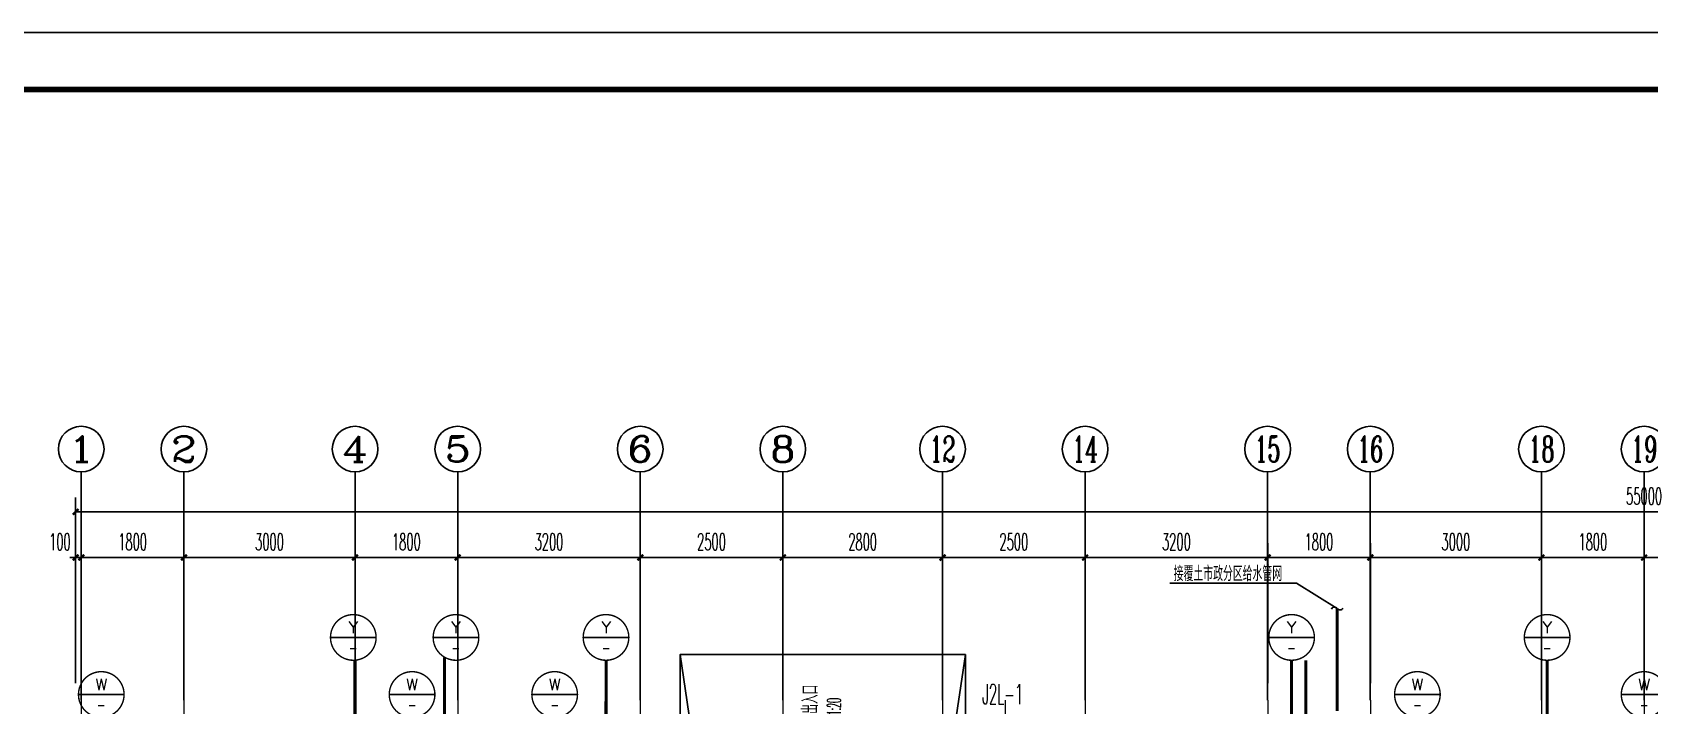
# Model space of a CAD drawing. Extents: x 27938 to 650306, y -92720 to 1524912.
# Drawn here: x 271259 to 299614, y 690062 to 701857 of the extents above; entities that cross this region are included whole.
import ezdxf
from ezdxf.enums import TextEntityAlignment as Align

# ---------------------------------------------------------------- set-up
doc = ezdxf.new("R2010")
doc.units = 0
doc.header["$LTSCALE"] = 1000
doc.header["$MEASUREMENT"] = 0
doc.linetypes.add('DOTE', pattern=[2.42, 2, -0.2, 0.02, -0.2])
for name, color, linetype in [('A-EQPM-MECH', 191, 'Continuous'), ('AXIS', 3, 'Continuous'), ('AXIS_TEXT', 4, 'Continuous'), ('DIM_SYMB', 3, 'Continuous'), ('DIM_给水', 3, 'Continuous'), ('DIM_雨水', 3, 'Continuous'), ('EQUIP_给水', 7, 'Continuous'), ('PIPE-给水', 3, 'J1'), ('PIPE-雨水', 4, 'Y'), ('PUB_TEXT', 4, 'Continuous'), ('TWT_LEAD', 3, 'Continuous'), ('图框', 140, 'Continuous')]:
    doc.layers.add(name, color=color, linetype=linetype)
doc.layers.add('DOTE', color=19, linetype='DOTE', lineweight=9)
doc.layers.add('yichutu', color=7, linetype='Continuous', true_color=0xffffff, plot=False)
doc.styles.add('_TCH_AXIS', font='COMPLEX', dxfattribs={"bigfont": 'GBCBIG'})
doc.styles.add('_TCH_DIM', font='SIMPLEX.shx', dxfattribs={"width": 0.6, "oblique": 10, "bigfont": 'hztxt.shx'})
doc.styles.add('_TCH_DIM_T3', font='SIMPLEX.shx', dxfattribs={"width": 0.494118, "bigfont": 'GBCBIG.shx'})
doc.styles.add('_TWT_CIRCLE', font='COMPLEX', dxfattribs={"width": 1.1, "height": 3.5, "bigfont": 'HZTXT'})
doc.styles.add('_TWT_SERIAL', font='simplex.shx', dxfattribs={"width": 0.6, "oblique": 10, "height": 3, "bigfont": 'aadri.shx'})
doc.styles.add('COMPLEX', font='COMPLEX')
doc.styles.get("Standard").update_dxf_attribs({"font": 'gbenor.shx', "bigfont": 'gbcbig.shx'})
doc.linetypes.add('J1', pattern='A,3,-0.2,["J1",Standard,S=0.25,R=0,X=-0.1,Y=-0.115],-0.35', length=3.55)
doc.linetypes.add('Y', pattern='A,3,-0.2,["Y",Standard,S=0.25,R=0,X=-0.1,Y=-0.115],-0.2', length=3.4)
doc.dimstyles.new('_TCH_ARCH&&100', dxfattribs={"dimtxt": 297.5, "dimasz": 100, "dimexe": 250, "dimexo": 300, "dimgap": 126.25, "dimtad": 1, "dimdec": 0, "dimzin": 0, "dimdsep": 46, "dimtxsty": '_TCH_DIM_T3', "dimblk": 'ARCHTICK', "dimcen": 0.09, "dimclrt": 4, "dimazin": 2, "dimtfac": 1, "dimtdec": 0, "dimtix": 1, "dimtmove": 2, "dimatfit": 3, "dimfxl": 1, "dimtolj": 1, "dimtzin": 0, "dimarcsym": 0})

# ---------------------------------------------------------------- blocks, each defined once
blk = doc.blocks.new('TK')
at = {"layer": '图框'}
blk.add_lwpolyline([(465375, 548714), (549475, 548714), (549475, 489314), (465375, 489314)], close=True, dxfattribs=at)
blk.add_lwpolyline([(465375, 548714), (549475, 548714), (549475, 489314), (465375, 489314)], close=True, dxfattribs=at)
at = {"layer": '图框', "const_width": 100}
blk.add_lwpolyline([(548475, 490314), (548475, 547714), (467875, 547714), (467875, 490314)], close=True, dxfattribs=at)
blk = doc.blocks.new('GDRDADWDAD')
at = {"layer": 'DOTE', "linetype": 'DOTE', "ltscale": 0.3}
for p, q in [((272117, 690157), (272117, 671157)), ((273917, 690157), (273917, 679557)), ((276917, 690157), (276917, 679557)), ((278717, 690157), (278717, 671157)), ((281917, 690157), (281917, 681057)), ((284417, 690157), (284417, 679557)), ((287217, 690157), (287217, 679557)), ((288317, 690157), (288317, 685657)), ((289717, 690157), (289717, 681057)), ((292917, 690157), (292917, 671157)), ((294717, 690157), (294717, 679557)), ((297717, 690157), (297717, 679557)), ((299517, 690157), (299517, 671157))]:
    blk.add_line(p, q, dxfattribs=at)
blk = doc.blocks.new('yct-841-594-84100-59400-100-1000.0')
at = {"layer": 'yichutu', "color": 7, "true_color": 0xffffff}
blk.add_lwpolyline([(0, 0), (0, 59400), (84100, 59400), (84100, 0)], close=True, dxfattribs=at)
blk = doc.blocks.new('_ArchTick')
at = {"color": 0, "linetype": 'ByBlock', "const_width": 0.4}
blk.add_lwpolyline([(-0.5, -0.5), (0.5, 0.5)], dxfattribs=at)
blk = doc.blocks.new('*D1049')
at = {"layer": 'AXIS', "color": 0, "lineweight": -2}
for p, q in [((299517, 690457), (299517, 692907)), ((301317, 690457), (301317, 692907)), ((299517, 692657), (301317, 692657))]:
    blk.add_line(p, q, dxfattribs=at)
at = {"layer": 'Defpoints', "color": 0}
for p in [(301317, 692657), (299517, 690157), (301317, 690157)]:
    blk.add_point(p, dxfattribs=at)
at = {"layer": 'AXIS', "color": 0, "lineweight": -2, "xscale": 100, "yscale": 100, "zscale": 100, "rotation": 180}
blk.add_blockref('_ArchTick', (299517, 692657), dxfattribs=at)
at = {"layer": 'AXIS', "color": 0, "lineweight": -2, "xscale": 100, "yscale": 100, "zscale": 100}
blk.add_blockref('_ArchTick', (301317, 692657), dxfattribs=at)
at = {"layer": 'AXIS', "color": 4, "insert": (300417, 692932), "char_height": 297.5, "attachment_point": 5, "style": '_TCH_DIM_T3'}
blk.add_mtext('\\A1;1800', dxfattribs=at)
blk = doc.blocks.new('*D1090')
at = {"layer": 'AXIS', "color": 0, "lineweight": -2}
for p, q in [((272017, 690457), (272017, 692907)), ((272117, 690457), (272117, 692907)), ((272017, 692657), (271917, 692657)), ((272017, 692657), (272117, 692657)), ((272117, 692657), (272217, 692657))]:
    blk.add_line(p, q, dxfattribs=at)
at = {"layer": 'Defpoints', "color": 0}
for p in [(272117, 692657), (272017, 690157), (272117, 690157)]:
    blk.add_point(p, dxfattribs=at)
at = {"layer": 'AXIS', "color": 0, "lineweight": -2, "xscale": 100, "yscale": 100, "zscale": 100}
blk.add_blockref('_ArchTick', (272017, 692657), dxfattribs=at)
at = {"layer": 'AXIS', "color": 0, "lineweight": -2, "xscale": 100, "yscale": 100, "zscale": 100, "rotation": 180}
blk.add_blockref('_ArchTick', (272117, 692657), dxfattribs=at)
at = {"layer": 'AXIS', "color": 4, "insert": (271742, 692932), "char_height": 297.5, "attachment_point": 5, "style": '_TCH_DIM_T3'}
blk.add_mtext('\\A1;100', dxfattribs=at)
blk = doc.blocks.new('*D1091')
at = {"layer": 'AXIS', "color": 0, "lineweight": -2}
for p, q in [((272117, 690457), (272117, 692907)), ((273917, 690457), (273917, 692907)), ((272117, 692657), (273917, 692657))]:
    blk.add_line(p, q, dxfattribs=at)
at = {"layer": 'Defpoints', "color": 0}
for p in [(273917, 692657), (272117, 690157), (273917, 690157)]:
    blk.add_point(p, dxfattribs=at)
at = {"layer": 'AXIS', "color": 0, "lineweight": -2, "xscale": 100, "yscale": 100, "zscale": 100, "rotation": 180}
blk.add_blockref('_ArchTick', (272117, 692657), dxfattribs=at)
at = {"layer": 'AXIS', "color": 0, "lineweight": -2, "xscale": 100, "yscale": 100, "zscale": 100}
blk.add_blockref('_ArchTick', (273917, 692657), dxfattribs=at)
at = {"layer": 'AXIS', "color": 4, "insert": (273017, 692932), "char_height": 297.5, "attachment_point": 5, "style": '_TCH_DIM_T3'}
blk.add_mtext('\\A1;1800', dxfattribs=at)
blk = doc.blocks.new('*D1092')
at = {"layer": 'AXIS', "color": 0, "lineweight": -2}
for p, q in [((273917, 690457), (273917, 692907)), ((276917, 690457), (276917, 692907)), ((273917, 692657), (276917, 692657))]:
    blk.add_line(p, q, dxfattribs=at)
at = {"layer": 'Defpoints', "color": 0}
for p in [(276917, 692657), (273917, 690157), (276917, 690157)]:
    blk.add_point(p, dxfattribs=at)
at = {"layer": 'AXIS', "color": 0, "lineweight": -2, "xscale": 100, "yscale": 100, "zscale": 100, "rotation": 180}
blk.add_blockref('_ArchTick', (273917, 692657), dxfattribs=at)
at = {"layer": 'AXIS', "color": 0, "lineweight": -2, "xscale": 100, "yscale": 100, "zscale": 100}
blk.add_blockref('_ArchTick', (276917, 692657), dxfattribs=at)
at = {"layer": 'AXIS', "color": 4, "insert": (275417, 692932), "char_height": 297.5, "attachment_point": 5, "style": '_TCH_DIM_T3'}
blk.add_mtext('\\A1;3000', dxfattribs=at)
blk = doc.blocks.new('*D1093')
at = {"layer": 'AXIS', "color": 0, "lineweight": -2}
for p, q in [((276917, 690457), (276917, 692907)), ((278717, 690457), (278717, 692907)), ((276917, 692657), (278717, 692657))]:
    blk.add_line(p, q, dxfattribs=at)
at = {"layer": 'Defpoints', "color": 0}
for p in [(278717, 692657), (276917, 690157), (278717, 690157)]:
    blk.add_point(p, dxfattribs=at)
at = {"layer": 'AXIS', "color": 0, "lineweight": -2, "xscale": 100, "yscale": 100, "zscale": 100, "rotation": 180}
blk.add_blockref('_ArchTick', (276917, 692657), dxfattribs=at)
at = {"layer": 'AXIS', "color": 0, "lineweight": -2, "xscale": 100, "yscale": 100, "zscale": 100}
blk.add_blockref('_ArchTick', (278717, 692657), dxfattribs=at)
at = {"layer": 'AXIS', "color": 4, "insert": (277817, 692932), "char_height": 297.5, "attachment_point": 5, "style": '_TCH_DIM_T3'}
blk.add_mtext('\\A1;1800', dxfattribs=at)
blk = doc.blocks.new('*D1094')
at = {"layer": 'AXIS', "color": 0, "lineweight": -2}
for p, q in [((278717, 690457), (278717, 692907)), ((281917, 690457), (281917, 692907)), ((278717, 692657), (281917, 692657))]:
    blk.add_line(p, q, dxfattribs=at)
at = {"layer": 'Defpoints', "color": 0}
for p in [(281917, 692657), (278717, 690157), (281917, 690157)]:
    blk.add_point(p, dxfattribs=at)
at = {"layer": 'AXIS', "color": 0, "lineweight": -2, "xscale": 100, "yscale": 100, "zscale": 100, "rotation": 180}
blk.add_blockref('_ArchTick', (278717, 692657), dxfattribs=at)
at = {"layer": 'AXIS', "color": 0, "lineweight": -2, "xscale": 100, "yscale": 100, "zscale": 100}
blk.add_blockref('_ArchTick', (281917, 692657), dxfattribs=at)
at = {"layer": 'AXIS', "color": 4, "insert": (280317, 692932), "char_height": 297.5, "attachment_point": 5, "style": '_TCH_DIM_T3'}
blk.add_mtext('\\A1;3200', dxfattribs=at)
blk = doc.blocks.new('*D1095')
at = {"layer": 'AXIS', "color": 0, "lineweight": -2}
for p, q in [((281917, 690457), (281917, 692907)), ((284417, 690457), (284417, 692907)), ((281917, 692657), (284417, 692657))]:
    blk.add_line(p, q, dxfattribs=at)
at = {"layer": 'Defpoints', "color": 0}
for p in [(284417, 692657), (281917, 690157), (284417, 690157)]:
    blk.add_point(p, dxfattribs=at)
at = {"layer": 'AXIS', "color": 0, "lineweight": -2, "xscale": 100, "yscale": 100, "zscale": 100, "rotation": 180}
blk.add_blockref('_ArchTick', (281917, 692657), dxfattribs=at)
at = {"layer": 'AXIS', "color": 0, "lineweight": -2, "xscale": 100, "yscale": 100, "zscale": 100}
blk.add_blockref('_ArchTick', (284417, 692657), dxfattribs=at)
at = {"layer": 'AXIS', "color": 4, "insert": (283167, 692932), "char_height": 297.5, "attachment_point": 5, "style": '_TCH_DIM_T3'}
blk.add_mtext('\\A1;2500', dxfattribs=at)
blk = doc.blocks.new('*D1096')
at = {"layer": 'AXIS', "color": 0, "lineweight": -2}
for p, q in [((284417, 690457), (284417, 692907)), ((287217, 690457), (287217, 692907)), ((284417, 692657), (287217, 692657))]:
    blk.add_line(p, q, dxfattribs=at)
at = {"layer": 'Defpoints', "color": 0}
for p in [(287217, 692657), (284417, 690157), (287217, 690157)]:
    blk.add_point(p, dxfattribs=at)
at = {"layer": 'AXIS', "color": 0, "lineweight": -2, "xscale": 100, "yscale": 100, "zscale": 100, "rotation": 180}
blk.add_blockref('_ArchTick', (284417, 692657), dxfattribs=at)
at = {"layer": 'AXIS', "color": 0, "lineweight": -2, "xscale": 100, "yscale": 100, "zscale": 100}
blk.add_blockref('_ArchTick', (287217, 692657), dxfattribs=at)
at = {"layer": 'AXIS', "color": 4, "insert": (285817, 692932), "char_height": 297.5, "attachment_point": 5, "style": '_TCH_DIM_T3'}
blk.add_mtext('\\A1;2800', dxfattribs=at)
blk = doc.blocks.new('*D1097')
at = {"layer": 'AXIS', "color": 0, "lineweight": -2}
for p, q in [((287217, 690457), (287217, 692907)), ((289717, 690457), (289717, 692907)), ((287217, 692657), (289717, 692657))]:
    blk.add_line(p, q, dxfattribs=at)
at = {"layer": 'Defpoints', "color": 0}
for p in [(289717, 692657), (287217, 690157), (289717, 690157)]:
    blk.add_point(p, dxfattribs=at)
at = {"layer": 'AXIS', "color": 0, "lineweight": -2, "xscale": 100, "yscale": 100, "zscale": 100, "rotation": 180}
blk.add_blockref('_ArchTick', (287217, 692657), dxfattribs=at)
at = {"layer": 'AXIS', "color": 0, "lineweight": -2, "xscale": 100, "yscale": 100, "zscale": 100}
blk.add_blockref('_ArchTick', (289717, 692657), dxfattribs=at)
at = {"layer": 'AXIS', "color": 4, "insert": (288467, 692932), "char_height": 297.5, "attachment_point": 5, "style": '_TCH_DIM_T3'}
blk.add_mtext('\\A1;2500', dxfattribs=at)
blk = doc.blocks.new('*D1098')
at = {"layer": 'AXIS', "color": 0, "lineweight": -2}
for p, q in [((289717, 690457), (289717, 692907)), ((292917, 690457), (292917, 692907)), ((289717, 692657), (292917, 692657))]:
    blk.add_line(p, q, dxfattribs=at)
at = {"layer": 'Defpoints', "color": 0}
for p in [(292917, 692657), (289717, 690157), (292917, 690157)]:
    blk.add_point(p, dxfattribs=at)
at = {"layer": 'AXIS', "color": 0, "lineweight": -2, "xscale": 100, "yscale": 100, "zscale": 100, "rotation": 180}
blk.add_blockref('_ArchTick', (289717, 692657), dxfattribs=at)
at = {"layer": 'AXIS', "color": 0, "lineweight": -2, "xscale": 100, "yscale": 100, "zscale": 100}
blk.add_blockref('_ArchTick', (292917, 692657), dxfattribs=at)
at = {"layer": 'AXIS', "color": 4, "insert": (291317, 692932), "char_height": 297.5, "attachment_point": 5, "style": '_TCH_DIM_T3'}
blk.add_mtext('\\A1;3200', dxfattribs=at)
blk = doc.blocks.new('*D1099')
at = {"layer": 'AXIS', "color": 0, "lineweight": -2}
for p, q in [((292917, 690457), (292917, 692907)), ((294717, 690457), (294717, 692907)), ((292917, 692657), (294717, 692657))]:
    blk.add_line(p, q, dxfattribs=at)
at = {"layer": 'Defpoints', "color": 0}
for p in [(294717, 692657), (292917, 690157), (294717, 690157)]:
    blk.add_point(p, dxfattribs=at)
at = {"layer": 'AXIS', "color": 0, "lineweight": -2, "xscale": 100, "yscale": 100, "zscale": 100, "rotation": 180}
blk.add_blockref('_ArchTick', (292917, 692657), dxfattribs=at)
at = {"layer": 'AXIS', "color": 0, "lineweight": -2, "xscale": 100, "yscale": 100, "zscale": 100}
blk.add_blockref('_ArchTick', (294717, 692657), dxfattribs=at)
at = {"layer": 'AXIS', "color": 4, "insert": (293817, 692932), "char_height": 297.5, "attachment_point": 5, "style": '_TCH_DIM_T3'}
blk.add_mtext('\\A1;1800', dxfattribs=at)
blk = doc.blocks.new('*D1100')
at = {"layer": 'AXIS', "color": 0, "lineweight": -2}
for p, q in [((294717, 690457), (294717, 692907)), ((297717, 690457), (297717, 692907)), ((294717, 692657), (297717, 692657))]:
    blk.add_line(p, q, dxfattribs=at)
at = {"layer": 'Defpoints', "color": 0}
for p in [(297717, 692657), (294717, 690157), (297717, 690157)]:
    blk.add_point(p, dxfattribs=at)
at = {"layer": 'AXIS', "color": 0, "lineweight": -2, "xscale": 100, "yscale": 100, "zscale": 100, "rotation": 180}
blk.add_blockref('_ArchTick', (294717, 692657), dxfattribs=at)
at = {"layer": 'AXIS', "color": 0, "lineweight": -2, "xscale": 100, "yscale": 100, "zscale": 100}
blk.add_blockref('_ArchTick', (297717, 692657), dxfattribs=at)
at = {"layer": 'AXIS', "color": 4, "insert": (296217, 692932), "char_height": 297.5, "attachment_point": 5, "style": '_TCH_DIM_T3'}
blk.add_mtext('\\A1;3000', dxfattribs=at)
blk = doc.blocks.new('*D1101')
at = {"layer": 'AXIS', "color": 0, "lineweight": -2}
for p, q in [((297717, 690457), (297717, 692907)), ((299517, 690457), (299517, 692907)), ((297717, 692657), (299517, 692657))]:
    blk.add_line(p, q, dxfattribs=at)
at = {"layer": 'Defpoints', "color": 0}
for p in [(299517, 692657), (297717, 690157), (299517, 690157)]:
    blk.add_point(p, dxfattribs=at)
at = {"layer": 'AXIS', "color": 0, "lineweight": -2, "xscale": 100, "yscale": 100, "zscale": 100, "rotation": 180}
blk.add_blockref('_ArchTick', (297717, 692657), dxfattribs=at)
at = {"layer": 'AXIS', "color": 0, "lineweight": -2, "xscale": 100, "yscale": 100, "zscale": 100}
blk.add_blockref('_ArchTick', (299517, 692657), dxfattribs=at)
at = {"layer": 'AXIS', "color": 4, "insert": (298617, 692932), "char_height": 297.5, "attachment_point": 5, "style": '_TCH_DIM_T3'}
blk.add_mtext('\\A1;1800', dxfattribs=at)
blk = doc.blocks.new('*D1102')
at = {"layer": 'AXIS', "color": 0, "lineweight": -2}
for p, q in [((272017, 690457), (272017, 693707)), ((327017, 690457), (327017, 693707)), ((272017, 693457), (327017, 693457))]:
    blk.add_line(p, q, dxfattribs=at)
at = {"layer": 'Defpoints', "color": 0}
for p in [(327017, 693457), (272017, 690157), (327017, 690157)]:
    blk.add_point(p, dxfattribs=at)
at = {"layer": 'AXIS', "color": 0, "lineweight": -2, "xscale": 100, "yscale": 100, "zscale": 100, "rotation": 180}
blk.add_blockref('_ArchTick', (272017, 693457), dxfattribs=at)
at = {"layer": 'AXIS', "color": 0, "lineweight": -2, "xscale": 100, "yscale": 100, "zscale": 100}
blk.add_blockref('_ArchTick', (327017, 693457), dxfattribs=at)
at = {"layer": 'AXIS', "color": 4, "insert": (299517, 693732), "char_height": 297.5, "attachment_point": 5, "style": '_TCH_DIM_T3'}
blk.add_mtext('\\A1;55000', dxfattribs=at)
blk = doc.blocks.new('_AXISO')
blk.add_circle((0, 0), 0.5)
at = {"layer": 'AXIS_TEXT', "style": 'COMPLEX', "width": 1.041667}
blk.add_attdef('A', text='', height=0.56, dxfattribs=at).set_placement((-0.25, -0.28), (0.25, -0.28), align=Align.FIT)
blk = doc.blocks.new('$TwtSys$00000132')
at = {"elevation": 0}
blk.add_lwpolyline([(7, -101, -0.575183), (0, 0, 0.604745), (-11, 101, 16.924828)], format="xyb", dxfattribs=at)

msp = doc.modelspace()

# ---------------------------------------------------------------- linework, layer by layer
at = {"layer": 'A-EQPM-MECH', "color": 8}
for points in [[(282616.8, 688257.2), (282616.8, 690957.2), (287616.8, 690957.2), (287616.8, 688257.2)], [(282616.8, 690957.2), (283016.5, 688257.2)], [(287616.6, 690957.2), (287216.6, 688257.2)]]:
    msp.add_lwpolyline(points, dxfattribs=at)
at = {"layer": 'AXIS'}
for p, q in [((272116.6, 690157.2), (272116.6, 694157.2)), ((273916.6, 690157.2), (273916.6, 694157.2)), ((276916.6, 690157.2), (276916.6, 694157.2)), ((278716.6, 690157.2), (278716.6, 694157.2)), ((281916.6, 690157.2), (281916.6, 694157.2)), ((284416.6, 690157.2), (284416.6, 694157.2)), ((287216.6, 690157.2), (287216.6, 694157.2)), ((289716.6, 690157.2), (289716.6, 694157.2)), ((292916.6, 690157.2), (292916.6, 694157.2)), ((294716.6, 690157.2), (294716.6, 694157.2)), ((297716.6, 690157.2), (297716.6, 694157.2)), ((299516.6, 690157.2), (299516.6, 694157.2))]:
    msp.add_line(p, q, dxfattribs=at)
at = {"layer": 'DIM_SYMB', "color": 8}
msp.add_lwpolyline([(285116.6, 690364.3, 0, 0, 0), (285116.6, 689629.5, 0, 64, 0), (285116.6, 689869.5, 0, 0, 0)], format="xyseb", dxfattribs=at)
at = {"layer": 'DIM_雨水'}
for p, q in [((277286.3, 691257.2), (276486.3, 691257.2)), ((279086.3, 691257.2), (278286.3, 691257.2)), ((281716.6, 691257.2), (280916.6, 691257.2)), ((293736.3, 691257.2), (292936.3, 691257.2)), ((298216.6, 691257.2), (297416.6, 691257.2)), ((272867.8, 690257.2), (272067.8, 690257.2)), ((278316.6, 690257.2), (277516.6, 690257.2)), ((280816.6, 690257.2), (280016.6, 690257.2)), ((295941.7, 690257.2), (295141.7, 690257.2)), ((299916.6, 690257.2), (299116.6, 690257.2))]:
    msp.add_line(p, q, dxfattribs=at)
at = {"layer": 'DIM_雨水', "const_width": 25}
for points in [[(277286.3, 691257.2, 1), (276486.3, 691257.2, 1)], [(279086.3, 691257.2, 1), (278286.3, 691257.2, 1)], [(281716.6, 691257.2, 1), (280916.6, 691257.2, 1)], [(293736.3, 691257.2, 1), (292936.3, 691257.2, 1)], [(298216.6, 691257.2, 1), (297416.6, 691257.2, 1)], [(272867.8, 690257.2, 1), (272067.8, 690257.2, 1)], [(278316.6, 690257.2, 1), (277516.6, 690257.2, 1)], [(280816.6, 690257.2, 1), (280016.6, 690257.2, 1)], [(295941.7, 690257.2, 1), (295141.7, 690257.2, 1)], [(299916.6, 690257.2, 1), (299116.6, 690257.2, 1)]]:
    msp.add_lwpolyline(points, format="xyb", close=True, dxfattribs=at)
at = {"layer": 'PIPE-给水', "const_width": 55}
msp.add_lwpolyline([(294136.3, 689969.6), (294136.3, 691764.4)], dxfattribs=at)
at = {"layer": 'PIPE-雨水', "const_width": 55}
for points in [[(276916.6, 689835.8), (276916.6, 690858.3)], [(278486.6, 688096), (278486.6, 690910.6)], [(281317.2, 688051.3), (281317.9, 690857.2)], [(293336.3, 688020.4), (293336.3, 690857.2)], [(293586.3, 687221), (293586.3, 690857.2)], [(297816.6, 689834.7), (297816.6, 690857.2)]]:
    msp.add_lwpolyline(points, dxfattribs=at)
at = {"layer": 'TWT_LEAD'}
for p, q in [((293420.5, 692208.3), (291199.5, 692208.3)), ((294136.4, 691764.7), (293420.5, 692208.3))]:
    msp.add_line(p, q, dxfattribs=at)

# ---------------------------------------------------------------- block references
for name, p in [('TK', (-205160.9, 153143.3)), ('GDRDADWDAD', (0, 0))]:
    msp.add_blockref(name, p)
at = {"layer": 'AXIS'}
ref = msp.add_blockref('_AXISO', (272116.6, 694557.2), dxfattribs=dict(at, xscale=800, yscale=800, zscale=800))
ref.add_attrib('A', '1', dxfattribs={"layer": 'AXIS_TEXT', "height": 452.5, "style": '_TCH_AXIS', "width": 2.333333}).set_placement((271890.3, 694330.9), (272342.9, 694330.9), align=Align.FIT)
ref = msp.add_blockref('_AXISO', (273916.6, 694557.2), dxfattribs=dict(at, xscale=800, yscale=800, zscale=800))
ref.add_attrib('A', '2', dxfattribs={"layer": 'AXIS_TEXT', "height": 452.5, "style": '_TCH_AXIS', "width": 1.5}).set_placement((273690.3, 694330.9), (274142.9, 694330.9), align=Align.FIT)
ref = msp.add_blockref('_AXISO', (276916.6, 694557.2), dxfattribs=dict(at, xscale=800, yscale=800, zscale=800))
ref.add_attrib('A', '4', dxfattribs={"layer": 'AXIS_TEXT', "height": 452.5, "style": '_TCH_AXIS', "width": 1.3125}).set_placement((276690.3, 694330.9), (277142.9, 694330.9), align=Align.FIT)
ref = msp.add_blockref('_AXISO', (278716.6, 694557.2), dxfattribs=dict(at, xscale=800, yscale=800, zscale=800))
ref.add_attrib('A', '5', dxfattribs={"layer": 'AXIS_TEXT', "height": 452.5, "style": '_TCH_AXIS', "width": 1.5}).set_placement((278490.3, 694330.9), (278942.9, 694330.9), align=Align.FIT)
ref = msp.add_blockref('_AXISO', (281916.6, 694557.2), dxfattribs=dict(at, xscale=800, yscale=800, zscale=800))
ref.add_attrib('A', '6', dxfattribs={"layer": 'AXIS_TEXT', "height": 452.5, "style": '_TCH_AXIS', "width": 1.5}).set_placement((281690.3, 694330.9), (282142.9, 694330.9), align=Align.FIT)
ref = msp.add_blockref('_AXISO', (284416.6, 694557.2), dxfattribs=dict(at, xscale=800, yscale=800, zscale=800))
ref.add_attrib('A', '8', dxfattribs={"layer": 'AXIS_TEXT', "height": 452.5, "style": '_TCH_AXIS', "width": 1.5}).set_placement((284190.3, 694330.9), (284642.9, 694330.9), align=Align.FIT)
ref = msp.add_blockref('_AXISO', (287216.6, 694557.2), dxfattribs=dict(at, xscale=800, yscale=800, zscale=800))
ref.add_attrib('A', '12', dxfattribs={"layer": 'AXIS_TEXT', "height": 452.55, "style": '_TCH_AXIS', "width": 0.724138}).set_placement((286990.3, 694330.9), (287442.9, 694330.9), align=Align.FIT)
ref = msp.add_blockref('_AXISO', (289716.6, 694557.2), dxfattribs=dict(at, xscale=800, yscale=800, zscale=800))
ref.add_attrib('A', '14', dxfattribs={"layer": 'AXIS_TEXT', "height": 452.55, "style": '_TCH_AXIS', "width": 0.677419}).set_placement((289490.3, 694330.9), (289942.9, 694330.9), align=Align.FIT)
ref = msp.add_blockref('_AXISO', (292916.6, 694557.2), dxfattribs=dict(at, xscale=800, yscale=800, zscale=800))
ref.add_attrib('A', '15', dxfattribs={"layer": 'AXIS_TEXT', "height": 452.55, "style": '_TCH_AXIS', "width": 0.724138}).set_placement((292690.3, 694330.9), (293142.9, 694330.9), align=Align.FIT)
ref = msp.add_blockref('_AXISO', (294716.6, 694557.2), dxfattribs=dict(at, xscale=800, yscale=800, zscale=800))
ref.add_attrib('A', '16', dxfattribs={"layer": 'AXIS_TEXT', "height": 452.55, "style": '_TCH_AXIS', "width": 0.724138}).set_placement((294490.3, 694330.9), (294942.9, 694330.9), align=Align.FIT)
ref = msp.add_blockref('_AXISO', (297716.6, 694557.2), dxfattribs=dict(at, xscale=800, yscale=800, zscale=800))
ref.add_attrib('A', '18', dxfattribs={"layer": 'AXIS_TEXT', "height": 452.55, "style": '_TCH_AXIS', "width": 0.724138}).set_placement((297490.3, 694330.9), (297942.9, 694330.9), align=Align.FIT)
ref = msp.add_blockref('_AXISO', (299516.6, 694557.2), dxfattribs=dict(at, xscale=800, yscale=800, zscale=800))
ref.add_attrib('A', '19', dxfattribs={"layer": 'AXIS_TEXT', "height": 452.55, "style": '_TCH_AXIS', "width": 0.724138}).set_placement((299290.3, 694330.9), (299742.9, 694330.9), align=Align.FIT)
at = {"layer": 'EQUIP_给水', "rotation": 90}
msp.add_blockref('$TwtSys$00000132', (294136.3, 691764.4), dxfattribs=at)
at = {"layer": 'yichutu'}
msp.add_blockref('yct-841-594-84100-59400-100-1000.0', (260214.1, 642457), dxfattribs=at)

# ---------------------------------------------------------------- texts
at = {"layer": 'DIM_SYMB', "color": 7, "style": '_TCH_DIM', "width": 0.6}
msp.add_text('平坡出入口', height=280, rotation=90, dxfattribs=at).set_placement((285036.5, 689586.1))
at = {"layer": 'DIM_给水', "color": 7, "style": '_TWT_SERIAL', "width": 0.48}
msp.add_text('J2L-1', height=350, dxfattribs=at).set_placement((287915.3, 690089.7))
at = {"layer": 'DIM_雨水', "color": 7, "style": '_TWT_CIRCLE'}
for s, height, p, p2 in [('Y', 203.9, (276800.9, 691331.9), (276971.8, 691331.9)), ('Y', 203.9, (278600.9, 691331.9), (278771.8, 691331.9)), ('Y', 203.9, (281231.1, 691331.9), (281402, 691331.9)), ('Y', 203.9, (293250.9, 691331.9), (293421.8, 691331.9)), ('Y', 203.9, (297731.1, 691331.9), (297902, 691331.9)), ('W', 197, (272364.6, 690333), (272571, 690333)), ('W', 197, (277813.4, 690333), (278019.8, 690333)), ('W', 197, (280313.4, 690333), (280519.8, 690333)), ('W', 197, (295438.5, 690333), (295644.9, 690333)), ('W', 197, (299413.4, 690333), (299619.8, 690333))]:
    msp.add_text(s, height=height, dxfattribs=at).set_placement(p, p2, align=Align.FIT)
at = {"layer": 'DIM_雨水', "color": 7, "style": '_TWT_CIRCLE', "width": 0.777778}
for p, p2 in [((276810.4, 690975.9), (276962.2, 690975.9)), ((278610.4, 690975.9), (278762.2, 690975.9)), ((281240.7, 690975.9), (281392.5, 690975.9)), ((293260.4, 690975.9), (293412.2, 690975.9)), ((297740.7, 690975.9), (297892.5, 690975.9)), ((272391.9, 689975.9), (272543.7, 689975.9)), ((277840.7, 689975.9), (277992.5, 689975.9)), ((280340.7, 689975.9), (280492.5, 689975.9)), ((295465.8, 689975.9), (295617.6, 689975.9)), ((299440.7, 689975.9), (299592.5, 689975.9))]:
    msp.add_text('-', height=207, dxfattribs=at).set_placement(p, p2, align=Align.FIT)
at = {"layer": 'PUB_TEXT', "color": 8, "style": '_TCH_DIM', "width": 0.423529}
msp.add_text('i=1:20', height=238, rotation=90, dxfattribs=at).set_placement((285434.7, 689747.1))
at = {"layer": 'TWT_LEAD', "color": 7, "style": '_TWT_SERIAL', "width": 0.6}
msp.add_text('接覆土市政分区给水管网', height=261.811, dxfattribs=at).set_placement((291269.5, 692243.3))

# ---------------------------------------------------------------- dimensions: what is measured, and where the dimension line sits
at = {"layer": 'AXIS'}
for p1, p2, distance, picture, middle in [((272016.6, 690157.2), (327016.6, 690157.2), 3300, '*D1102', (299516.6, 693732.2)), ((272116.6, 690157.2), (273916.6, 690157.2), 2500, '*D1091', (273016.6, 692932.2)), ((273916.6, 690157.2), (276916.6, 690157.2), 2500, '*D1092', (275416.6, 692932.2)), ((276916.6, 690157.2), (278716.6, 690157.2), 2500, '*D1093', (277816.6, 692932.2)), ((278716.6, 690157.2), (281916.6, 690157.2), 2500, '*D1094', (280316.6, 692932.2)), ((281916.6, 690157.2), (284416.6, 690157.2), 2500, '*D1095', (283166.6, 692932.2)), ((284416.6, 690157.2), (287216.6, 690157.2), 2500, '*D1096', (285816.6, 692932.2)), ((287216.6, 690157.2), (289716.6, 690157.2), 2500, '*D1097', (288466.6, 692932.2)), ((289716.6, 690157.2), (292916.6, 690157.2), 2500, '*D1098', (291316.6, 692932.2)), ((292916.6, 690157.2), (294716.6, 690157.2), 2500, '*D1099', (293816.6, 692932.2)), ((294716.6, 690157.2), (297716.6, 690157.2), 2500, '*D1100', (296216.6, 692932.2)), ((297716.6, 690157.2), (299516.6, 690157.2), 2500, '*D1101', (298616.6, 692932.2)), ((299516.6, 690157.2), (301316.6, 690157.2), 2500, '*D1049', (300416.6, 692932.2))]:
    dim = msp.add_aligned_dim(p1=p1, p2=p2, distance=distance, dimstyle='_TCH_ARCH&&100', dxfattribs=at)
    dim.commit()
    dim.dimension.update_dxf_attribs({"geometry": picture, "text_midpoint": middle})
dim = msp.add_linear_dim(base=(272116.6, 692657.2), p1=(272016.6, 690157.2), p2=(272116.6, 690157.2), angle=0, dimstyle='_TCH_ARCH&&100', dxfattribs=at)
dim.commit()
dim.dimension.update_dxf_attribs({"geometry": '*D1090', "text_midpoint": (271741.6, 692932.2), "dimtype": 129})

doc.saveas('drawing.dxf')
